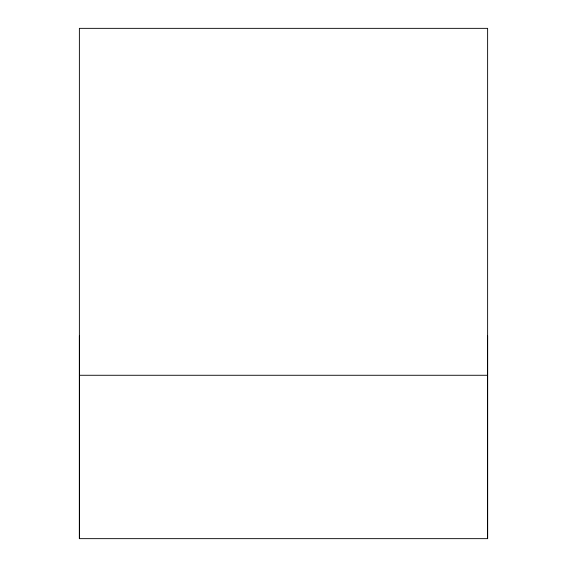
<?xml version="1.0" encoding="UTF-8"?>
<svg xmlns="http://www.w3.org/2000/svg" width="567" height="567" viewBox="0 0 567 567"><rect width="100%" height="100%" fill="white"/><g stroke="black" fill="none" stroke-linecap="round" stroke-linejoin="round"><path stroke-width="0.85" d="M487.62 335.969L487.62 538.65L79.38 538.65L79.38 335.969M79.38 375.269L487.62 375.269M487.62 538.65L487.62 28.35L79.38 28.35L79.38 538.65"/></g></svg>
